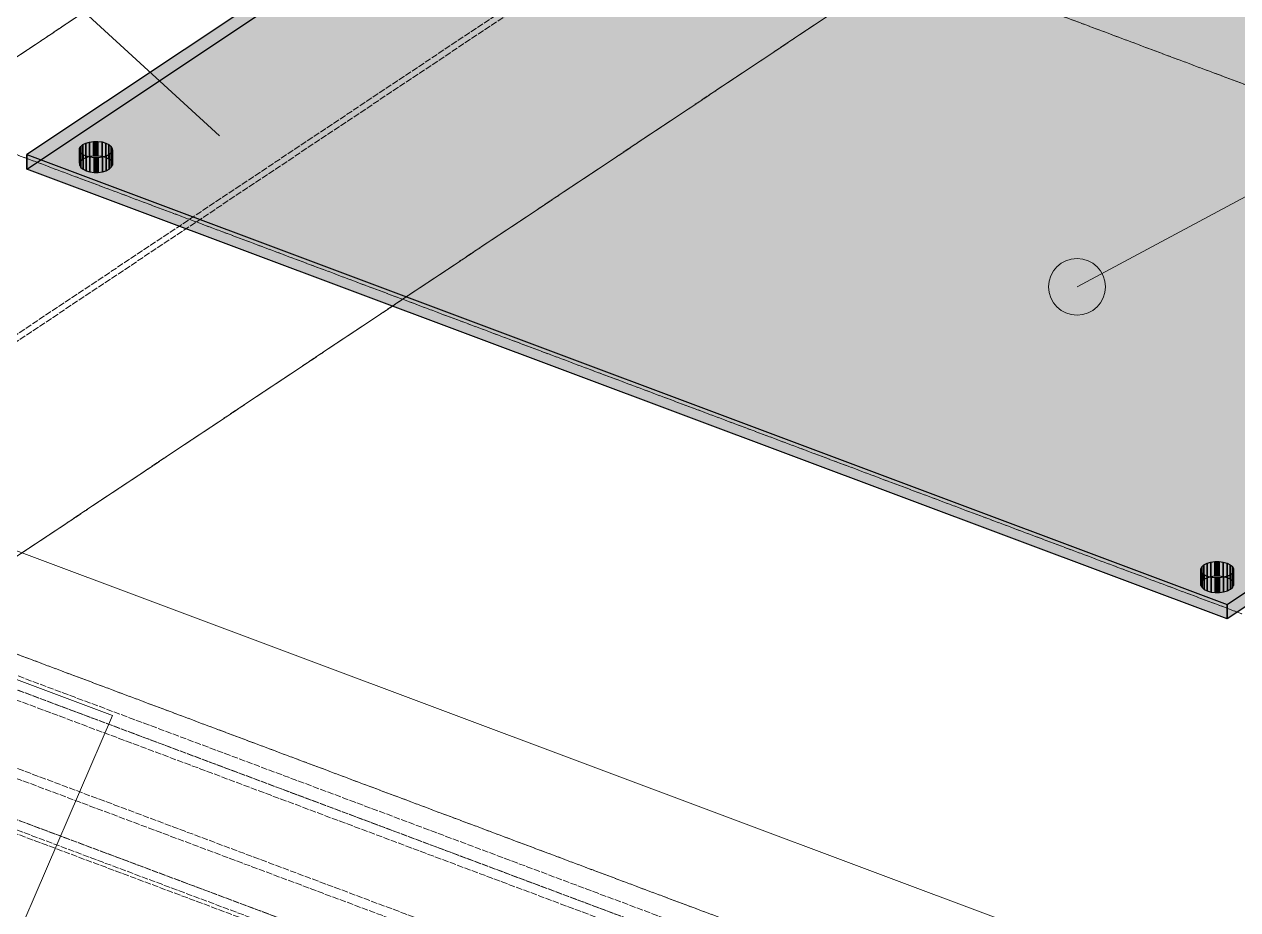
# Model space of a CAD drawing. Header units: millimetres. Extents: x 50 to 612415, y 2 to 4150.
# Drawn here: x 530741.1 to 530976.1, y 2055.1 to 2226.7 of the extents above; entities that cross this region are included whole.
import ezdxf

# ---------------------------------------------------------------- set-up
doc = ezdxf.new("R2010")
doc.units = ezdxf.units.MM
doc.linetypes.add('DASHED', pattern=[1.524, 1.27, -0.254])
for name, color, linetype, lineweight in [('DIM', 7, 'Continuous', 13), ('HATCH', 8, 'Continuous', 9), ('HIDDEN', 8, 'DASHED', 13), ('OUTLINE', 7, 'Continuous', 25)]:
    doc.layers.add(name, color=color, linetype=linetype, lineweight=lineweight)

msp = doc.modelspace()

# ---------------------------------------------------------------- hatches: boundary and pattern name
at = {"layer": 'HATCH', "true_color": 0xe6a546}
for points in [[(530915.935, 2317.729), (530741.545, 2201.469), (530915.296, 2311.98)], [(530915.296, 2309.145), (530741.545, 2198.634), (530915.935, 2314.894)], [(530915.296, 2311.98), (530741.545, 2201.469), (530752.404, 2203.386)], [(530915.296, 2311.98), (530752.404, 2203.386), (530752.987, 2203.684)], [(530915.296, 2311.98), (530752.987, 2203.684), (530753.705, 2203.896)], [(530915.296, 2311.98), (530753.705, 2203.896), (530754.507, 2204.008)], [(530915.296, 2311.98), (530754.507, 2204.008), (530755.341, 2204.013)], [(530915.296, 2311.98), (530755.341, 2204.013), (530756.149, 2203.909)], [(530915.296, 2311.98), (530756.149, 2203.909), (530756.876, 2203.705)], [(530915.296, 2311.98), (530756.876, 2203.705), (530757.472, 2203.413)], [(530915.296, 2311.98), (530757.472, 2203.413), (530757.896, 2203.055)], [(530914.887, 2311.617), (530915.296, 2311.98), (530757.514, 2201.469)], [(530915.296, 2311.98), (530757.923, 2201.832), (530757.514, 2201.469)], [(530914.68, 2311.213), (530914.887, 2311.617), (530757.514, 2201.469)], [(530914.689, 2310.796), (530914.68, 2311.213), (530757.514, 2201.469)], [(530914.689, 2310.796), (530757.514, 2201.469), (530974.065, 2122.259)], [(530915.296, 2311.98), (530757.896, 2203.055), (530758.121, 2202.653)], [(530915.296, 2311.98), (530758.13, 2202.236), (530757.923, 2201.832)], [(530915.296, 2311.98), (530758.121, 2202.653), (530758.13, 2202.236)], [(530914.914, 2310.395), (530914.689, 2310.796), (530975.311, 2121.207)], [(530914.689, 2310.796), (530974.065, 2122.259), (530974.661, 2121.967)], [(530914.689, 2310.796), (530974.661, 2121.967), (530975.086, 2121.609)], [(530914.689, 2310.796), (530975.086, 2121.609), (530975.311, 2121.207)], [(530752.404, 2200.55), (530741.545, 2198.634), (530915.296, 2309.145)], [(530752.987, 2200.848), (530752.404, 2200.55), (530915.296, 2309.145)], [(530753.705, 2201.061), (530752.987, 2200.848), (530915.296, 2309.145)], [(530754.507, 2201.173), (530753.705, 2201.061), (530915.296, 2309.145)], [(530755.341, 2201.178), (530754.507, 2201.173), (530915.296, 2309.145)], [(530756.149, 2201.074), (530755.341, 2201.178), (530915.296, 2309.145)], [(530756.876, 2200.87), (530756.149, 2201.074), (530915.296, 2309.145)], [(530757.472, 2200.578), (530756.876, 2200.87), (530915.296, 2309.145)], [(530757.896, 2200.219), (530757.472, 2200.578), (530915.296, 2309.145)], [(530757.514, 2198.634), (530915.296, 2309.145), (530914.887, 2308.782)], [(530757.514, 2198.634), (530757.923, 2198.997), (530915.296, 2309.145)], [(530757.514, 2198.634), (530914.887, 2308.782), (530914.68, 2308.378)], [(530757.514, 2198.634), (530914.68, 2308.378), (530914.689, 2307.961)], [(530758.121, 2199.818), (530757.896, 2200.219), (530915.296, 2309.145)], [(530757.923, 2198.997), (530758.13, 2199.401), (530915.296, 2309.145)], [(530758.13, 2199.401), (530758.121, 2199.818), (530915.296, 2309.145)], [(530915.339, 2310.036), (530914.914, 2310.395), (530975.311, 2121.207)], [(530915.935, 2309.745), (530915.339, 2310.036), (530975.311, 2121.207)], [(531131.879, 2229.35), (530915.935, 2309.745), (530975.311, 2121.207)], [(530974.065, 2119.424), (530757.514, 2198.634), (530914.689, 2307.961)], [(530975.311, 2118.372), (530914.689, 2307.961), (530914.914, 2307.56)], [(530974.661, 2119.132), (530974.065, 2119.424), (530914.689, 2307.961)], [(530975.086, 2118.773), (530974.661, 2119.132), (530914.689, 2307.961)], [(530975.311, 2118.372), (530975.086, 2118.773), (530914.689, 2307.961)], [(530975.311, 2118.372), (530914.914, 2307.56), (530915.339, 2307.201)], [(530975.311, 2118.372), (530915.339, 2307.201), (530915.935, 2306.909)], [(530975.311, 2118.372), (530915.935, 2306.909), (531131.879, 2226.515)], [(530974.065, 2114.274), (531148.455, 2230.534), (531136.295, 2228.107)], [(530974.065, 2114.274), (531132.104, 2228.949), (531131.879, 2229.35)], [(530974.065, 2114.274), (531131.879, 2229.35), (530974.704, 2120.023)], [(530974.065, 2114.274), (531132.528, 2228.59), (531132.104, 2228.949)], [(530974.065, 2114.274), (531133.124, 2228.298), (531132.528, 2228.59)], [(531131.879, 2229.35), (530975.113, 2120.386), (530974.704, 2120.023)], [(531131.879, 2229.35), (530975.32, 2120.79), (530975.113, 2120.386)], [(531131.879, 2229.35), (530975.311, 2121.207), (530975.32, 2120.79)], [(530974.065, 2114.274), (531133.851, 2228.094), (531133.124, 2228.298)], [(530974.065, 2114.274), (531136.295, 2228.107), (531135.493, 2227.995)], [(530974.065, 2114.274), (531134.659, 2227.991), (531133.851, 2228.094)], [(530974.065, 2114.274), (531135.493, 2227.995), (531134.659, 2227.991)], [(531136.295, 2225.272), (531148.455, 2227.699), (530974.065, 2111.439)], [(531131.879, 2226.515), (531132.104, 2226.114), (530974.065, 2111.439)], [(530974.704, 2117.188), (531131.879, 2226.515), (530974.065, 2111.439)], [(531132.104, 2226.114), (531132.528, 2225.755), (530974.065, 2111.439)], [(530974.704, 2117.188), (530975.113, 2117.551), (531131.879, 2226.515)], [(530975.113, 2117.551), (530975.32, 2117.955), (531131.879, 2226.515)], [(530975.32, 2117.955), (530975.311, 2118.372), (531131.879, 2226.515)], [(531132.528, 2225.755), (531133.124, 2225.463), (530974.065, 2111.439)], [(531133.124, 2225.463), (531133.851, 2225.259), (530974.065, 2111.439)], [(531135.493, 2225.16), (531136.295, 2225.272), (530974.065, 2111.439)], [(531133.851, 2225.259), (531134.659, 2225.155), (530974.065, 2111.439)], [(531134.659, 2225.155), (531135.493, 2225.16), (530974.065, 2111.439)], [(530751.995, 2203.022), (530752.404, 2203.386), (530741.545, 2201.469)], [(530751.788, 2202.618), (530751.995, 2203.022), (530741.545, 2201.469)], [(530751.797, 2202.202), (530751.788, 2202.618), (530741.545, 2201.469)], [(530752.022, 2201.8), (530751.797, 2202.202), (530741.545, 2201.469)], [(530752.447, 2201.441), (530752.022, 2201.8), (530741.545, 2201.469)], [(530753.043, 2201.15), (530752.447, 2201.441), (530741.545, 2201.469)], [(530753.043, 2201.15), (530741.545, 2201.469), (530974.065, 2114.274)], [(530741.545, 2198.634), (530752.404, 2200.55), (530751.995, 2200.187)], [(530969.185, 2121.576), (530753.769, 2200.945), (530753.043, 2201.15)], [(530968.978, 2121.172), (530969.185, 2121.576), (530753.043, 2201.15)], [(530968.987, 2120.755), (530968.978, 2121.172), (530753.043, 2201.15)], [(530969.211, 2120.354), (530968.987, 2120.755), (530753.043, 2201.15)], [(530969.636, 2119.995), (530969.211, 2120.354), (530753.043, 2201.15)], [(530970.232, 2119.704), (530969.636, 2119.995), (530753.043, 2201.15)], [(530970.232, 2119.704), (530753.043, 2201.15), (530974.065, 2114.274)], [(530969.185, 2121.576), (530754.577, 2200.842), (530753.769, 2200.945)], [(530969.185, 2121.576), (530755.411, 2200.846), (530754.577, 2200.842)], [(530969.185, 2121.576), (530756.214, 2200.959), (530755.411, 2200.846)], [(530969.185, 2121.576), (530756.931, 2201.171), (530756.214, 2200.959)], [(530969.185, 2121.576), (530757.514, 2201.469), (530756.931, 2201.171)], [(530757.514, 2201.469), (530971.697, 2122.562), (530972.531, 2122.567)], [(530757.514, 2201.469), (530972.531, 2122.567), (530973.338, 2122.463)], [(530757.514, 2201.469), (530970.894, 2122.45), (530971.697, 2122.562)], [(530757.514, 2201.469), (530973.338, 2122.463), (530974.065, 2122.259)], [(530757.514, 2201.469), (530970.177, 2122.237), (530970.894, 2122.45)], [(530757.514, 2201.469), (530969.594, 2121.939), (530970.177, 2122.237)], [(530969.185, 2121.576), (530969.594, 2121.939), (530757.514, 2201.469)], [(530741.545, 2198.634), (530751.995, 2200.187), (530751.788, 2199.783)], [(530741.545, 2198.634), (530751.788, 2199.783), (530751.797, 2199.366)], [(530741.545, 2198.634), (530751.797, 2199.366), (530752.022, 2198.965)], [(530741.545, 2198.634), (530752.022, 2198.965), (530752.447, 2198.606)], [(530741.545, 2198.634), (530752.447, 2198.606), (530753.043, 2198.315)], [(530974.065, 2111.439), (530741.545, 2198.634), (530753.043, 2198.315)], [(530753.043, 2198.315), (530753.769, 2198.11), (530969.185, 2118.741)], [(530753.043, 2198.315), (530969.185, 2118.741), (530968.978, 2118.337)], [(530753.043, 2198.315), (530968.978, 2118.337), (530968.987, 2117.92)], [(530753.043, 2198.315), (530968.987, 2117.92), (530969.211, 2117.519)], [(530753.043, 2198.315), (530969.211, 2117.519), (530969.636, 2117.16)], [(530753.043, 2198.315), (530969.636, 2117.16), (530970.232, 2116.868)], [(530974.065, 2111.439), (530753.043, 2198.315), (530970.232, 2116.868)], [(530753.769, 2198.11), (530754.577, 2198.007), (530969.185, 2118.741)], [(530754.577, 2198.007), (530755.411, 2198.011), (530969.185, 2118.741)], [(530755.411, 2198.011), (530756.214, 2198.124), (530969.185, 2118.741)], [(530756.214, 2198.124), (530756.931, 2198.336), (530969.185, 2118.741)], [(530756.931, 2198.336), (530757.514, 2198.634), (530969.185, 2118.741)], [(530972.531, 2119.732), (530971.697, 2119.727), (530757.514, 2198.634)], [(530973.338, 2119.628), (530972.531, 2119.732), (530757.514, 2198.634)], [(530971.697, 2119.727), (530970.894, 2119.615), (530757.514, 2198.634)], [(530974.065, 2119.424), (530973.338, 2119.628), (530757.514, 2198.634)], [(530970.894, 2119.615), (530970.177, 2119.402), (530757.514, 2198.634)], [(530970.177, 2119.402), (530969.594, 2119.104), (530757.514, 2198.634)], [(530757.514, 2198.634), (530969.594, 2119.104), (530969.185, 2118.741)], [(530970.959, 2119.499), (530970.232, 2119.704), (530974.065, 2114.274)], [(530974.065, 2114.274), (530971.767, 2119.396), (530970.959, 2119.499)], [(530974.065, 2114.274), (530972.6, 2119.4), (530971.767, 2119.396)], [(530974.065, 2114.274), (530973.403, 2119.513), (530972.6, 2119.4)], [(530974.065, 2114.274), (530974.121, 2119.725), (530973.403, 2119.513)], [(530974.065, 2114.274), (530974.704, 2120.023), (530974.121, 2119.725)], [(530974.065, 2111.439), (530970.232, 2116.868), (530970.959, 2116.664)], [(530970.959, 2116.664), (530971.767, 2116.561), (530974.065, 2111.439)], [(530971.767, 2116.561), (530972.6, 2116.565), (530974.065, 2111.439)], [(530972.6, 2116.565), (530973.403, 2116.677), (530974.065, 2111.439)], [(530973.403, 2116.677), (530974.121, 2116.89), (530974.065, 2111.439)], [(530974.121, 2116.89), (530974.704, 2117.188), (530974.065, 2111.439)]]:
    msp.add_hatch(color=33, dxfattribs=at).paths.add_polyline_path(points)
at = {"layer": 'HATCH', "true_color": 0xd69946}
for points in [[(530741.545, 2198.634), (530915.935, 2314.894), (530915.935, 2317.729), (530741.545, 2201.469)], [(531148.455, 2227.699), (530974.065, 2111.439), (530974.065, 2114.274), (531148.455, 2230.534)]]:
    msp.add_hatch(color=33, dxfattribs=at).paths.add_polyline_path(points)
at = {"layer": 'HATCH', "true_color": 0xd19546}
for points in [[(530751.995, 2200.187), (530751.788, 2199.783), (530751.788, 2202.618), (530751.995, 2203.022)], [(530758.121, 2199.818), (530757.896, 2200.219), (530757.896, 2203.055), (530758.121, 2202.653)], [(530751.797, 2199.366), (530752.022, 2198.965), (530752.022, 2201.8), (530751.797, 2202.202)], [(530757.923, 2198.997), (530758.13, 2199.401), (530758.13, 2202.236), (530757.923, 2201.832)], [(530969.185, 2118.741), (530968.978, 2118.337), (530968.978, 2121.172), (530969.185, 2121.576)], [(530968.987, 2117.92), (530969.211, 2117.519), (530969.211, 2120.354), (530968.987, 2120.755)], [(530975.311, 2118.372), (530975.086, 2118.773), (530975.086, 2121.609), (530975.311, 2121.207)], [(530975.113, 2117.551), (530975.32, 2117.955), (530975.32, 2120.79), (530975.113, 2120.386)]]:
    msp.add_hatch(color=33, dxfattribs=at).paths.add_polyline_path(points)
at = {"layer": 'HATCH', "true_color": 0xcd9346}
for points in [[(530751.788, 2199.783), (530751.797, 2199.366), (530751.797, 2202.202), (530751.788, 2202.618)], [(530758.13, 2199.401), (530758.121, 2199.818), (530758.121, 2202.653), (530758.13, 2202.236)], [(530968.978, 2118.337), (530968.987, 2117.92), (530968.987, 2120.755), (530968.978, 2121.172)], [(530975.32, 2117.955), (530975.311, 2118.372), (530975.311, 2121.207), (530975.32, 2120.79)]]:
    msp.add_hatch(color=33, dxfattribs=at).paths.add_polyline_path(points)
at = {"layer": 'HATCH', "true_color": 0xd49846}
for points in [[(530752.404, 2200.55), (530751.995, 2200.187), (530751.995, 2203.022), (530752.404, 2203.386)], [(530757.514, 2198.634), (530757.923, 2198.997), (530757.923, 2201.832), (530757.514, 2201.469)], [(530969.594, 2119.104), (530969.185, 2118.741), (530969.185, 2121.576), (530969.594, 2121.939)], [(530974.704, 2117.188), (530975.113, 2117.551), (530975.113, 2120.386), (530974.704, 2120.023)]]:
    msp.add_hatch(color=33, dxfattribs=at).paths.add_polyline_path(points)
at = {"layer": 'HATCH', "true_color": 0xd79a46}
for points in [[(530752.987, 2200.848), (530752.404, 2200.55), (530752.404, 2203.386), (530752.987, 2203.684)], [(530756.931, 2198.336), (530757.514, 2198.634), (530757.514, 2201.469), (530756.931, 2201.171)], [(530970.177, 2119.402), (530969.594, 2119.104), (530969.594, 2121.939), (530970.177, 2122.237)], [(530974.121, 2116.89), (530974.704, 2117.188), (530974.704, 2120.023), (530974.121, 2119.725)]]:
    msp.add_hatch(color=33, dxfattribs=at).paths.add_polyline_path(points)
at = {"layer": 'HATCH', "true_color": 0xda9b46}
for points in [[(530753.705, 2201.061), (530752.987, 2200.848), (530752.987, 2203.684), (530753.705, 2203.896)], [(530756.214, 2198.124), (530756.931, 2198.336), (530756.931, 2201.171), (530756.214, 2200.959)], [(530970.894, 2119.615), (530970.177, 2119.402), (530970.177, 2122.237), (530970.894, 2122.45)], [(530973.403, 2116.677), (530974.121, 2116.89), (530974.121, 2119.725), (530973.403, 2119.513)]]:
    msp.add_hatch(color=33, dxfattribs=at).paths.add_polyline_path(points)
at = {"layer": 'HATCH', "true_color": 0xdb9d46}
for points in [[(530754.507, 2201.173), (530753.705, 2201.061), (530753.705, 2203.896), (530754.507, 2204.008)], [(530756.149, 2201.074), (530755.341, 2201.178), (530755.341, 2204.013), (530756.149, 2203.909)], [(530753.769, 2198.11), (530754.577, 2198.007), (530754.577, 2200.842), (530753.769, 2200.945)], [(530755.411, 2198.011), (530756.214, 2198.124), (530756.214, 2200.959), (530755.411, 2200.846)], [(530971.697, 2119.727), (530970.894, 2119.615), (530970.894, 2122.45), (530971.697, 2122.562)], [(530973.338, 2119.628), (530972.531, 2119.732), (530972.531, 2122.567), (530973.338, 2122.463)], [(530970.959, 2116.664), (530971.767, 2116.561), (530971.767, 2119.396), (530970.959, 2119.499)], [(530972.6, 2116.565), (530973.403, 2116.677), (530973.403, 2119.513), (530972.6, 2119.4)]]:
    msp.add_hatch(color=33, dxfattribs=at).paths.add_polyline_path(points)
at = {"layer": 'HATCH', "true_color": 0xdc9d46}
for points in [[(530755.341, 2201.178), (530754.507, 2201.173), (530754.507, 2204.008), (530755.341, 2204.013)], [(530754.577, 2198.007), (530755.411, 2198.011), (530755.411, 2200.846), (530754.577, 2200.842)], [(530972.531, 2119.732), (530971.697, 2119.727), (530971.697, 2122.562), (530972.531, 2122.567)], [(530971.767, 2116.561), (530972.6, 2116.565), (530972.6, 2119.4), (530971.767, 2119.396)]]:
    msp.add_hatch(color=33, dxfattribs=at).paths.add_polyline_path(points)
at = {"layer": 'HATCH', "true_color": 0xda9c46}
for points in [[(530756.876, 2200.87), (530756.149, 2201.074), (530756.149, 2203.909), (530756.876, 2203.705)], [(530753.043, 2198.315), (530753.769, 2198.11), (530753.769, 2200.945), (530753.043, 2201.15)], [(530974.065, 2119.424), (530973.338, 2119.628), (530973.338, 2122.463), (530974.065, 2122.259)], [(530970.232, 2116.868), (530970.959, 2116.664), (530970.959, 2119.499), (530970.232, 2119.704)]]:
    msp.add_hatch(color=33, dxfattribs=at).paths.add_polyline_path(points)
at = {"layer": 'HATCH', "true_color": 0xd89a46}
for points in [[(530757.472, 2200.578), (530756.876, 2200.87), (530756.876, 2203.705), (530757.472, 2203.413)], [(530752.447, 2198.606), (530753.043, 2198.315), (530753.043, 2201.15), (530752.447, 2201.441)], [(530974.661, 2119.132), (530974.065, 2119.424), (530974.065, 2122.259), (530974.661, 2121.967)], [(530969.636, 2117.16), (530970.232, 2116.868), (530970.232, 2119.704), (530969.636, 2119.995)]]:
    msp.add_hatch(color=33, dxfattribs=at).paths.add_polyline_path(points)
at = {"layer": 'HATCH', "true_color": 0xd59846}
for points in [[(530757.896, 2200.219), (530757.472, 2200.578), (530757.472, 2203.413), (530757.896, 2203.055)], [(530752.022, 2198.965), (530752.447, 2198.606), (530752.447, 2201.441), (530752.022, 2201.8)], [(530969.211, 2117.519), (530969.636, 2117.16), (530969.636, 2119.995), (530969.211, 2120.354)], [(530975.086, 2118.773), (530974.661, 2119.132), (530974.661, 2121.967), (530975.086, 2121.609)]]:
    msp.add_hatch(color=33, dxfattribs=at).paths.add_polyline_path(points)
at = {"layer": 'HATCH', "true_color": 0xd99b46}
msp.add_hatch(color=33, dxfattribs=at).paths.add_polyline_path([(530974.065, 2111.439), (530741.545, 2198.634), (530741.545, 2201.469), (530974.065, 2114.274)])

# ---------------------------------------------------------------- linework, layer by layer
at = {"layer": 'DIM'}
msp.add_lwpolyline([(530945, 2175.825), (532800, 3170), (532900, 3170)], dxfattribs=at)
at = {"layer": 'DIM', "color": 34, "true_color": 0xa85920}
for points in [[(531149.414, 2185.934), (531226.069, 2191.764), (530986.522, 2032.066), (529862.246, 2453.669), (529977.229, 2530.324), (529977.229, 2488.833)], [(530817.241, 2230.649), (530753.362, 2289.18), (530566.515, 2164.615), (530758.153, 2092.751), (530738.989, 2048.166), (530711.202, 2029.641), (530657.543, 1984.187), (530274.268, 2127.915), (530245.522, 2108.752)], [(530778.914, 2205.098), (530715.035, 2263.628), (530614.425, 2196.555), (530448.339, 2258.837), (530410.011, 2231.719)]]:
    msp.add_lwpolyline(points, dxfattribs=at)
at = {"layer": 'DIM'}
msp.add_circle((530945, 2175.825), 5.5, dxfattribs=at)
at = {"layer": 'HIDDEN', "color": 253, "true_color": 0xaab5af}
for p, q in [((531962.533, 1641.892), (529515.446, 2559.549)), ((531962.533, 1641.892), (529515.446, 2559.549)), ((529513.529, 2555.506), (531960.617, 1637.848)), ((529513.529, 2555.506), (531960.617, 1637.848)), ((531962.533, 1639.126), (529515.446, 2556.783)), ((529515.446, 2556.783), (531962.533, 1639.126)), ((531962.533, 1639.126), (529515.446, 2556.783)), ((529515.446, 2556.783), (531962.533, 1639.126)), ((531977.756, 1616.207), (529496.39, 2546.72)), ((531977.756, 1616.207), (529496.39, 2546.72)), ((529498.306, 2547.997), (531979.673, 1617.485)), ((529498.306, 2547.997), (531979.673, 1617.485)), ((531935.704, 1624.006), (529488.617, 2541.663)), ((529488.617, 2541.663), (531935.704, 1624.006)), ((529488.617, 2541.663), (531935.704, 1624.006)), ((531935.704, 1624.006), (529488.617, 2541.663)), ((529486.7, 2540.386), (531933.787, 1622.728)), ((529486.7, 2540.386), (531933.787, 1622.728)), ((531935.704, 1621.239), (529488.617, 2538.897)), ((531935.704, 1621.239), (529488.617, 2538.897)), ((530590.47, 2067.177), (530916.254, 2284.366)), ((530590.47, 2067.177), (530916.254, 2284.366)), ((530916.254, 2282.983), (530590.47, 2065.794)), ((530916.254, 2282.983), (530590.47, 2065.794))]:
    msp.add_line(p, q, dxfattribs=at)
at = {"layer": 'HIDDEN', "color": 35, "true_color": 0xa8732e}
for p, q in [((530721.423, 2208.261), (530913.06, 2336.019)), ((530913.06, 2336.019), (530721.423, 2208.261)), ((530913.06, 2239.208), (530721.423, 2111.449)), ((530721.423, 2111.449), (530913.06, 2239.208)), ((531168.577, 2143.389), (530913.06, 2239.208)), ((530913.06, 2239.208), (531168.577, 2143.389)), ((530721.423, 2208.261), (530976.94, 2112.442)), ((530976.94, 2112.442), (530721.423, 2208.261)), ((530976.94, 2015.63), (530721.423, 2111.449)), ((530721.423, 2111.449), (530976.94, 2015.63))]:
    msp.add_line(p, q, dxfattribs=at)
at = {"layer": 'OUTLINE', "color": 139, "true_color": 0x42544a}
for p, q in [((530915.935, 2317.729), (530741.545, 2201.469)), ((530915.935, 2317.729), (530741.545, 2201.469)), ((530741.545, 2198.634), (530915.935, 2314.894)), ((530741.545, 2198.634), (530915.935, 2314.894)), ((530974.065, 2114.274), (531148.455, 2230.534)), ((530974.065, 2114.274), (531148.455, 2230.534)), ((531148.455, 2227.699), (530974.065, 2111.439)), ((531148.455, 2227.699), (530974.065, 2111.439)), ((530751.788, 2202.618), (530751.995, 2203.022)), ((530751.788, 2202.618), (530751.995, 2203.022)), ((530751.788, 2199.783), (530751.788, 2202.618)), ((530751.797, 2202.202), (530751.788, 2202.618)), ((530751.788, 2202.618), (530751.788, 2199.783)), ((530751.797, 2202.202), (530751.788, 2202.618)), ((530751.995, 2203.022), (530752.404, 2203.386)), ((530751.995, 2203.022), (530752.404, 2203.386)), ((530751.995, 2200.187), (530751.995, 2203.022)), ((530751.995, 2203.022), (530751.995, 2200.187)), ((530752.404, 2203.386), (530752.987, 2203.684)), ((530752.404, 2203.386), (530752.987, 2203.684)), ((530752.404, 2200.55), (530752.404, 2203.386)), ((530752.404, 2203.386), (530752.404, 2200.55)), ((530752.987, 2203.684), (530753.705, 2203.896)), ((530752.987, 2203.684), (530753.705, 2203.896)), ((530752.987, 2200.848), (530752.987, 2203.684)), ((530752.987, 2203.684), (530752.987, 2200.848)), ((530753.705, 2203.896), (530754.507, 2204.008)), ((530753.705, 2203.896), (530754.507, 2204.008)), ((530753.705, 2201.061), (530753.705, 2203.896)), ((530753.705, 2203.896), (530753.705, 2201.061)), ((530754.507, 2204.008), (530755.341, 2204.013)), ((530754.507, 2204.008), (530755.341, 2204.013)), ((530754.507, 2201.173), (530754.507, 2204.008)), ((530754.507, 2204.008), (530754.507, 2201.173)), ((530755.341, 2204.013), (530756.149, 2203.909)), ((530755.341, 2204.013), (530755.341, 2201.178)), ((530755.341, 2201.178), (530755.341, 2204.013)), ((530755.341, 2204.013), (530756.149, 2203.909)), ((530756.149, 2203.909), (530756.876, 2203.705)), ((530756.149, 2203.909), (530756.149, 2201.074)), ((530756.149, 2201.074), (530756.149, 2203.909)), ((530756.149, 2203.909), (530756.876, 2203.705)), ((530756.876, 2203.705), (530757.472, 2203.413)), ((530756.876, 2203.705), (530756.876, 2200.87)), ((530756.876, 2200.87), (530756.876, 2203.705)), ((530756.876, 2203.705), (530757.472, 2203.413)), ((530757.472, 2203.413), (530757.896, 2203.055)), ((530757.472, 2203.413), (530757.472, 2200.578)), ((530757.472, 2200.578), (530757.472, 2203.413)), ((530757.472, 2203.413), (530757.896, 2203.055)), ((530757.896, 2203.055), (530758.121, 2202.653)), ((530757.896, 2203.055), (530757.896, 2200.219)), ((530757.896, 2200.219), (530757.896, 2203.055)), ((530757.896, 2203.055), (530758.121, 2202.653)), ((530758.121, 2202.653), (530758.13, 2202.236)), ((530758.121, 2202.653), (530758.121, 2199.818)), ((530758.121, 2199.818), (530758.121, 2202.653)), ((530758.121, 2202.653), (530758.13, 2202.236)), ((530741.545, 2201.469), (530741.545, 2198.634)), ((530741.545, 2201.469), (530974.065, 2114.274)), ((530741.545, 2198.634), (530741.545, 2201.469)), ((530741.545, 2201.469), (530974.065, 2114.274)), ((530751.797, 2199.366), (530751.797, 2202.202)), ((530752.022, 2201.8), (530751.797, 2202.202)), ((530751.797, 2202.202), (530751.797, 2199.366)), ((530752.022, 2201.8), (530751.797, 2202.202)), ((530752.404, 2200.55), (530751.995, 2200.187)), ((530752.404, 2200.55), (530751.995, 2200.187)), ((530752.022, 2198.965), (530752.022, 2201.8)), ((530752.447, 2201.441), (530752.022, 2201.8)), ((530752.022, 2201.8), (530752.022, 2198.965)), ((530752.447, 2201.441), (530752.022, 2201.8)), ((530752.987, 2200.848), (530752.404, 2200.55)), ((530752.987, 2200.848), (530752.404, 2200.55)), ((530752.447, 2198.606), (530752.447, 2201.441)), ((530753.043, 2201.15), (530752.447, 2201.441)), ((530752.447, 2201.441), (530752.447, 2198.606)), ((530753.043, 2201.15), (530752.447, 2201.441)), ((530753.705, 2201.061), (530752.987, 2200.848)), ((530753.705, 2201.061), (530752.987, 2200.848)), ((530753.043, 2198.315), (530753.043, 2201.15)), ((530753.769, 2200.945), (530753.043, 2201.15)), ((530753.043, 2201.15), (530753.043, 2198.315)), ((530753.769, 2200.945), (530753.043, 2201.15)), ((530754.507, 2201.173), (530753.705, 2201.061)), ((530754.507, 2201.173), (530753.705, 2201.061)), ((530753.769, 2198.11), (530753.769, 2200.945)), ((530754.577, 2200.842), (530753.769, 2200.945)), ((530753.769, 2200.945), (530753.769, 2198.11)), ((530754.577, 2200.842), (530753.769, 2200.945)), ((530755.341, 2201.178), (530754.507, 2201.173)), ((530755.341, 2201.178), (530754.507, 2201.173)), ((530755.411, 2200.846), (530754.577, 2200.842)), ((530755.411, 2200.846), (530754.577, 2200.842)), ((530754.577, 2198.007), (530754.577, 2200.842)), ((530754.577, 2200.842), (530754.577, 2198.007)), ((530756.149, 2201.074), (530755.341, 2201.178)), ((530756.149, 2201.074), (530755.341, 2201.178)), ((530756.214, 2200.959), (530755.411, 2200.846)), ((530756.214, 2200.959), (530755.411, 2200.846)), ((530755.411, 2200.846), (530755.411, 2198.011)), ((530755.411, 2198.011), (530755.411, 2200.846)), ((530756.876, 2200.87), (530756.149, 2201.074)), ((530756.876, 2200.87), (530756.149, 2201.074)), ((530756.931, 2201.171), (530756.214, 2200.959)), ((530756.931, 2201.171), (530756.214, 2200.959)), ((530756.214, 2200.959), (530756.214, 2198.124)), ((530756.214, 2198.124), (530756.214, 2200.959)), ((530757.472, 2200.578), (530756.876, 2200.87)), ((530757.472, 2200.578), (530756.876, 2200.87)), ((530757.514, 2201.469), (530756.931, 2201.171)), ((530757.514, 2201.469), (530756.931, 2201.171)), ((530756.931, 2201.171), (530756.931, 2198.336)), ((530756.931, 2198.336), (530756.931, 2201.171)), ((530757.896, 2200.219), (530757.472, 2200.578)), ((530757.896, 2200.219), (530757.472, 2200.578)), ((530757.923, 2201.832), (530757.514, 2201.469)), ((530757.923, 2201.832), (530757.514, 2201.469)), ((530757.514, 2201.469), (530757.514, 2198.634)), ((530757.514, 2198.634), (530757.514, 2201.469)), ((530758.121, 2199.818), (530757.896, 2200.219)), ((530758.121, 2199.818), (530757.896, 2200.219)), ((530758.13, 2202.236), (530757.923, 2201.832)), ((530758.13, 2202.236), (530757.923, 2201.832)), ((530757.923, 2201.832), (530757.923, 2198.997)), ((530757.923, 2198.997), (530757.923, 2201.832)), ((530758.13, 2202.236), (530758.13, 2199.401)), ((530758.13, 2199.401), (530758.13, 2202.236)), ((530974.065, 2111.439), (530741.545, 2198.634)), ((530974.065, 2111.439), (530741.545, 2198.634)), ((530751.995, 2200.187), (530751.788, 2199.783)), ((530751.995, 2200.187), (530751.788, 2199.783)), ((530751.788, 2199.783), (530751.797, 2199.366)), ((530751.788, 2199.783), (530751.797, 2199.366)), ((530751.797, 2199.366), (530752.022, 2198.965)), ((530751.797, 2199.366), (530752.022, 2198.965)), ((530752.022, 2198.965), (530752.447, 2198.606)), ((530752.022, 2198.965), (530752.447, 2198.606)), ((530752.447, 2198.606), (530753.043, 2198.315)), ((530752.447, 2198.606), (530753.043, 2198.315)), ((530753.043, 2198.315), (530753.769, 2198.11)), ((530753.043, 2198.315), (530753.769, 2198.11)), ((530753.769, 2198.11), (530754.577, 2198.007)), ((530753.769, 2198.11), (530754.577, 2198.007)), ((530754.577, 2198.007), (530755.411, 2198.011)), ((530754.577, 2198.007), (530755.411, 2198.011)), ((530755.411, 2198.011), (530756.214, 2198.124)), ((530755.411, 2198.011), (530756.214, 2198.124)), ((530756.214, 2198.124), (530756.931, 2198.336)), ((530756.214, 2198.124), (530756.931, 2198.336)), ((530756.931, 2198.336), (530757.514, 2198.634)), ((530756.931, 2198.336), (530757.514, 2198.634)), ((530757.514, 2198.634), (530757.923, 2198.997)), ((530757.514, 2198.634), (530757.923, 2198.997)), ((530757.923, 2198.997), (530758.13, 2199.401)), ((530757.923, 2198.997), (530758.13, 2199.401)), ((530758.13, 2199.401), (530758.121, 2199.818)), ((530758.13, 2199.401), (530758.121, 2199.818)), ((530968.978, 2121.172), (530969.185, 2121.576)), ((530968.978, 2121.172), (530969.185, 2121.576)), ((530968.987, 2120.755), (530968.978, 2121.172)), ((530968.978, 2118.337), (530968.978, 2121.172)), ((530968.987, 2120.755), (530968.978, 2121.172)), ((530968.978, 2121.172), (530968.978, 2118.337)), ((530969.211, 2120.354), (530968.987, 2120.755)), ((530968.987, 2117.92), (530968.987, 2120.755)), ((530969.211, 2120.354), (530968.987, 2120.755)), ((530968.987, 2120.755), (530968.987, 2117.92)), ((530969.185, 2121.576), (530969.594, 2121.939)), ((530969.185, 2121.576), (530969.594, 2121.939)), ((530969.185, 2118.741), (530969.185, 2121.576)), ((530969.185, 2121.576), (530969.185, 2118.741)), ((530969.636, 2119.995), (530969.211, 2120.354)), ((530969.211, 2117.519), (530969.211, 2120.354)), ((530969.636, 2119.995), (530969.211, 2120.354)), ((530969.211, 2120.354), (530969.211, 2117.519)), ((530969.594, 2121.939), (530970.177, 2122.237)), ((530969.594, 2121.939), (530970.177, 2122.237)), ((530969.594, 2119.104), (530969.594, 2121.939)), ((530969.594, 2121.939), (530969.594, 2119.104)), ((530970.177, 2122.237), (530970.894, 2122.45)), ((530970.177, 2122.237), (530970.894, 2122.45)), ((530970.177, 2119.402), (530970.177, 2122.237)), ((530970.177, 2122.237), (530970.177, 2119.402)), ((530970.894, 2122.45), (530971.697, 2122.562)), ((530970.894, 2122.45), (530971.697, 2122.562)), ((530970.894, 2119.615), (530970.894, 2122.45)), ((530970.894, 2122.45), (530970.894, 2119.615)), ((530971.697, 2122.562), (530972.531, 2122.567)), ((530971.697, 2122.562), (530972.531, 2122.567)), ((530971.697, 2119.727), (530971.697, 2122.562)), ((530971.697, 2122.562), (530971.697, 2119.727)), ((530972.531, 2122.567), (530973.338, 2122.463)), ((530972.531, 2122.567), (530972.531, 2119.732)), ((530972.531, 2119.732), (530972.531, 2122.567)), ((530972.531, 2122.567), (530973.338, 2122.463)), ((530973.338, 2122.463), (530974.065, 2122.259)), ((530973.338, 2122.463), (530973.338, 2119.628)), ((530973.338, 2119.628), (530973.338, 2122.463)), ((530973.338, 2122.463), (530974.065, 2122.259)), ((530974.065, 2122.259), (530974.661, 2121.967)), ((530974.065, 2122.259), (530974.065, 2119.424)), ((530974.065, 2119.424), (530974.065, 2122.259)), ((530974.065, 2122.259), (530974.661, 2121.967)), ((530974.661, 2121.967), (530975.086, 2121.609)), ((530974.661, 2121.967), (530974.661, 2119.132)), ((530974.661, 2119.132), (530974.661, 2121.967)), ((530974.661, 2121.967), (530975.086, 2121.609)), ((530975.113, 2120.386), (530974.704, 2120.023)), ((530975.113, 2120.386), (530974.704, 2120.023)), ((530975.086, 2121.609), (530975.311, 2121.207)), ((530975.086, 2121.609), (530975.086, 2118.773)), ((530975.086, 2118.773), (530975.086, 2121.609)), ((530975.086, 2121.609), (530975.311, 2121.207)), ((530975.32, 2120.79), (530975.113, 2120.386)), ((530975.32, 2120.79), (530975.113, 2120.386)), ((530975.113, 2120.386), (530975.113, 2117.551)), ((530975.113, 2117.551), (530975.113, 2120.386)), ((530975.311, 2121.207), (530975.32, 2120.79)), ((530975.311, 2121.207), (530975.311, 2118.372)), ((530975.311, 2118.372), (530975.311, 2121.207)), ((530975.311, 2121.207), (530975.32, 2120.79)), ((530975.32, 2120.79), (530975.32, 2117.955)), ((530975.32, 2117.955), (530975.32, 2120.79)), ((530969.185, 2118.741), (530968.978, 2118.337)), ((530969.185, 2118.741), (530968.978, 2118.337)), ((530968.978, 2118.337), (530968.987, 2117.92)), ((530968.978, 2118.337), (530968.987, 2117.92)), ((530969.594, 2119.104), (530969.185, 2118.741)), ((530969.594, 2119.104), (530969.185, 2118.741)), ((530970.177, 2119.402), (530969.594, 2119.104)), ((530970.177, 2119.402), (530969.594, 2119.104)), ((530970.232, 2119.704), (530969.636, 2119.995)), ((530969.636, 2117.16), (530969.636, 2119.995)), ((530970.232, 2119.704), (530969.636, 2119.995)), ((530969.636, 2119.995), (530969.636, 2117.16)), ((530970.894, 2119.615), (530970.177, 2119.402)), ((530970.894, 2119.615), (530970.177, 2119.402)), ((530970.232, 2116.868), (530970.232, 2119.704)), ((530970.959, 2119.499), (530970.232, 2119.704)), ((530970.232, 2119.704), (530970.232, 2116.868)), ((530970.959, 2119.499), (530970.232, 2119.704)), ((530971.697, 2119.727), (530970.894, 2119.615)), ((530971.697, 2119.727), (530970.894, 2119.615)), ((530970.959, 2116.664), (530970.959, 2119.499)), ((530971.767, 2119.396), (530970.959, 2119.499)), ((530970.959, 2119.499), (530970.959, 2116.664)), ((530971.767, 2119.396), (530970.959, 2119.499)), ((530972.531, 2119.732), (530971.697, 2119.727)), ((530972.531, 2119.732), (530971.697, 2119.727)), ((530972.6, 2119.4), (530971.767, 2119.396)), ((530972.6, 2119.4), (530971.767, 2119.396)), ((530971.767, 2116.561), (530971.767, 2119.396)), ((530971.767, 2119.396), (530971.767, 2116.561)), ((530973.338, 2119.628), (530972.531, 2119.732)), ((530973.338, 2119.628), (530972.531, 2119.732)), ((530973.403, 2119.513), (530972.6, 2119.4)), ((530973.403, 2119.513), (530972.6, 2119.4)), ((530972.6, 2119.4), (530972.6, 2116.565)), ((530972.6, 2116.565), (530972.6, 2119.4)), ((530974.065, 2119.424), (530973.338, 2119.628)), ((530974.065, 2119.424), (530973.338, 2119.628)), ((530974.121, 2119.725), (530973.403, 2119.513)), ((530974.121, 2119.725), (530973.403, 2119.513)), ((530973.403, 2119.513), (530973.403, 2116.677)), ((530973.403, 2116.677), (530973.403, 2119.513)), ((530974.661, 2119.132), (530974.065, 2119.424)), ((530974.661, 2119.132), (530974.065, 2119.424)), ((530974.704, 2120.023), (530974.121, 2119.725)), ((530974.704, 2120.023), (530974.121, 2119.725)), ((530974.121, 2119.725), (530974.121, 2116.89)), ((530974.121, 2116.89), (530974.121, 2119.725)), ((530975.086, 2118.773), (530974.661, 2119.132)), ((530975.086, 2118.773), (530974.661, 2119.132)), ((530974.704, 2120.023), (530974.704, 2117.188)), ((530974.704, 2117.188), (530974.704, 2120.023)), ((530975.311, 2118.372), (530975.086, 2118.773)), ((530975.311, 2118.372), (530975.086, 2118.773)), ((530975.113, 2117.551), (530975.32, 2117.955)), ((530975.113, 2117.551), (530975.32, 2117.955)), ((530975.32, 2117.955), (530975.311, 2118.372)), ((530975.32, 2117.955), (530975.311, 2118.372)), ((530968.987, 2117.92), (530969.211, 2117.519)), ((530968.987, 2117.92), (530969.211, 2117.519)), ((530969.211, 2117.519), (530969.636, 2117.16)), ((530969.211, 2117.519), (530969.636, 2117.16)), ((530969.636, 2117.16), (530970.232, 2116.868)), ((530969.636, 2117.16), (530970.232, 2116.868)), ((530970.232, 2116.868), (530970.959, 2116.664)), ((530970.232, 2116.868), (530970.959, 2116.664)), ((530970.959, 2116.664), (530971.767, 2116.561)), ((530970.959, 2116.664), (530971.767, 2116.561)), ((530971.767, 2116.561), (530972.6, 2116.565)), ((530971.767, 2116.561), (530972.6, 2116.565)), ((530972.6, 2116.565), (530973.403, 2116.677)), ((530972.6, 2116.565), (530973.403, 2116.677)), ((530973.403, 2116.677), (530974.121, 2116.89)), ((530973.403, 2116.677), (530974.121, 2116.89)), ((530974.121, 2116.89), (530974.704, 2117.188)), ((530974.121, 2116.89), (530974.704, 2117.188)), ((530974.704, 2117.188), (530975.113, 2117.551)), ((530974.704, 2117.188), (530975.113, 2117.551)), ((530974.065, 2111.439), (530974.065, 2114.274)), ((530974.065, 2114.274), (530974.065, 2111.439))]:
    msp.add_line(p, q, dxfattribs=at)

doc.saveas('drawing.dxf')
